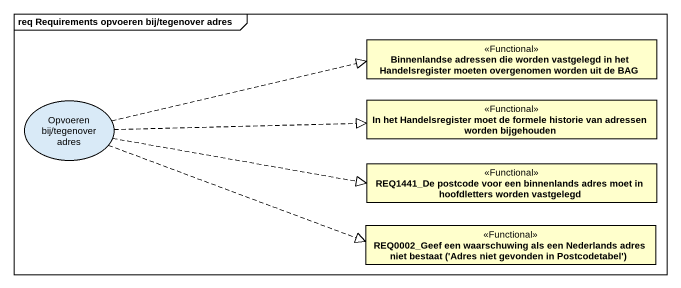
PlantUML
@startuml
mainframe req Requirements opvoeren bij/tegenover adres
allowmixing
hide circle
hide empty members
class "Binnenlandse adressen die worden vastgelegd in het Handelsregister moeten overgenomen worden uit de BAG" as Binnenlandse_adressen_die <<Functional>>
usecase "Opvoeren bij/tegenover adres" as Opvoeren_bij_tegenover_adres
class "In het Handelsregister moet de formele historie van adressen worden bijgehouden" as In_het_Handelsregister_moet <<Functional>>
class "REQ1441_De postcode voor een binnenlands adres moet in hoofdletters worden vastgelegd" as REQ1441_De_postcode_voor <<Functional>>
class "REQ0002_Geef een waarschuwing als een Nederlands adres niet bestaat ('Adres niet gevonden in Postcodetabel')" as REQ0002_Geef_een <<Functional>>
Opvoeren_bij_tegenover_adres .right.|> Binnenlandse_adressen_die
Opvoeren_bij_tegenover_adres .right.|> In_het_Handelsregister_moet
Opvoeren_bij_tegenover_adres .right.|> REQ1441_De_postcode_voor
Opvoeren_bij_tegenover_adres .right.|> REQ0002_Geef_een
@enduml
